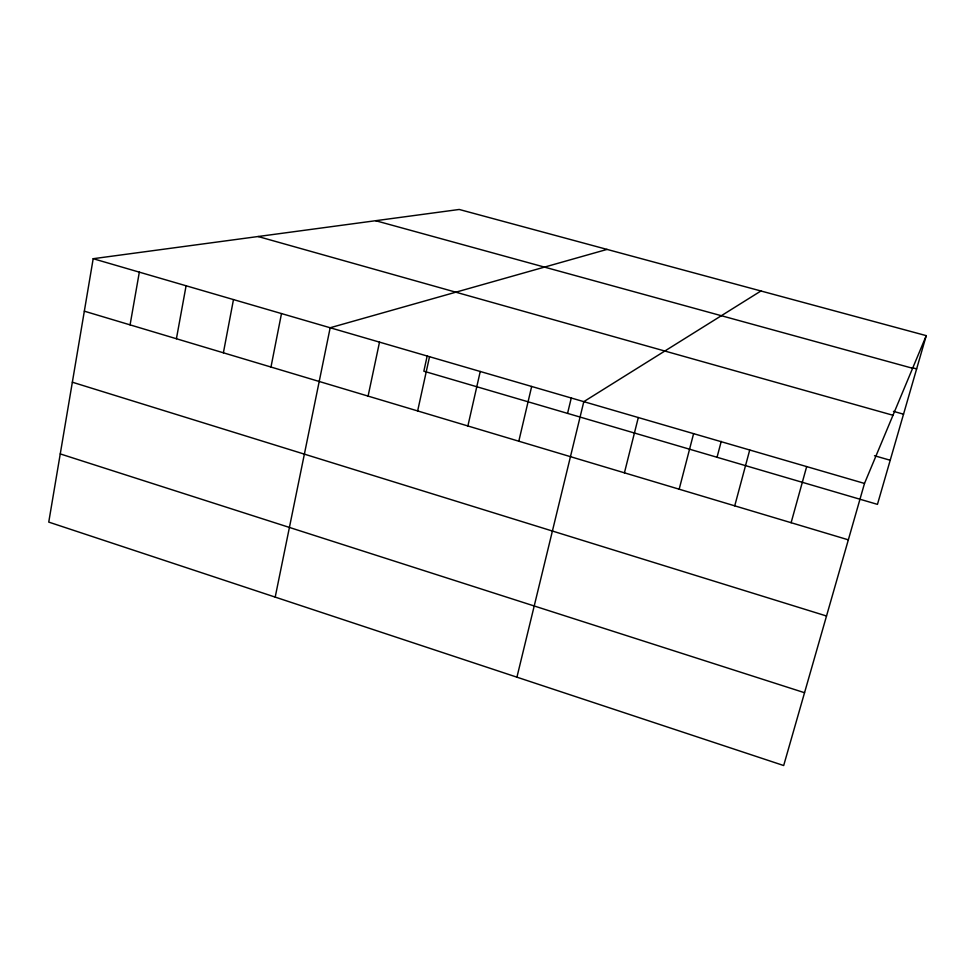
<?xml version="1.0" encoding="UTF-8"?>
<svg xmlns="http://www.w3.org/2000/svg" width="975" height="975" viewBox="0 0 975 975"><rect width="100%" height="100%" fill="white"/><g stroke="black" fill="none" stroke-linecap="round" stroke-linejoin="round"><path stroke-width="1.46" d="M93.186 258.704L48.75 522.1L783.681 765.533L864.496 483.442L926.25 335.644L459.225 209.467L93.186 258.704L864.496 483.442M130.077 324.882L139.327 272.147M176.414 338.752L186.091 285.772M223.385 352.804L233.476 299.581M270.977 367.051L281.495 313.572M275.194 597.102L330.172 327.746L607.047 249.405M368.087 396.106L379.507 342.128M427.233 355.717L423.845 371.195L877.451 504.367L926.25 335.644M417.641 410.938L429.536 356.704M467.878 425.977L480.248 371.475M518.81 441.212L531.668 386.466M567.56 413.388L571.338 397.702M516.933 677.174L583.806 401.651L760.939 290.977M624.427 472.826L638.308 417.532M679.173 489.206L693.603 433.643M717.039 457.275L721.232 441.37M734.736 505.83L749.726 449.999M791.115 522.71L806.678 466.586M912.271 367.697L916.634 368.903M375.655 220.716L912.612 368.27M893.441 411.352L903.533 414.192M258.095 236.523L892.978 415.265M874.49 455.727L890.212 460.249M84.338 311.183L848.335 539.833M72.345 382.212L826.52 616.005M60.255 453.911L804.546 692.713"/></g></svg>
